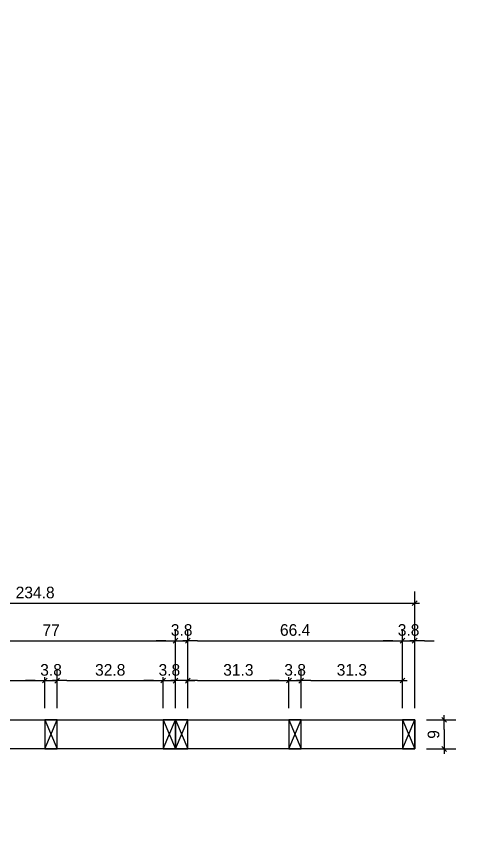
# Model space of a CAD drawing. Header units: millimetres. Extents: x 19458 to 19801, y 4351 to 4752.
# Drawn here: x 19548.7 to 19550.143, y 4507.737 to 4510.311 of the extents above; entities that cross this region are included whole.
import ezdxf

# ---------------------------------------------------------------- set-up
doc = ezdxf.new("R2010")
doc.units = ezdxf.units.MM
for name, color, linetype in [('0 @ 0.2', 7, 'Continuous'), ('cotas', 1, 'Continuous'), ('cotas @ 300', 1, 'Continuous'), ('cotas @ 400', 1, 'Continuous'), ('cotas @ 500', 1, 'Continuous'), ('PANELES PARED', 2, 'Continuous')]:
    doc.layers.add(name, color=color, linetype=linetype)
doc.styles.add('century gothic', font='GOTHIC.TTF')
doc.styles.add('COTAS SMC', font='GOTHIC.TTF')
doc.dimstyles.new('ANOTATIVE 100 SMCONSTRUCCIONES', dxfattribs={"dimscale": 0, "dimtxt": 0.18, "dimasz": 0.15, "dimexe": 0.18, "dimexo": 0.09, "dimgap": 0.1, "dimtad": 1, "dimzin": 0, "dimdsep": 46, "dimtxsty": 'century gothic', "dimblk1": 'FLECHA1', "dimblk2": 'FLECHA1', "dimsah": 1, "dimcen": 0.18, "dimdle": 0.075, "dimclrd": 1, "dimclre": 1, "dimclrt": 2, "dimaunit": 1, "dimadec": 0, "dimazin": 0, "dimtfac": 0.75, "dimtix": 1, "dimtmove": 2, "dimatfit": 3, "dimfxl": 0.09, "dimtvp": 1.5, "dimtfill": 1, "dimtolj": 1, "dimtzin": 0, "dimarcsym": 0})
doc.dimstyles.new('ANOTATIVE CM SMCONSTRUCCIONES', dxfattribs={"dimscale": 0, "dimtxt": 0.18, "dimasz": 0.15, "dimexe": 0.18, "dimexo": 0.18, "dimgap": 0.07, "dimtad": 1, "dimdec": 1, "dimlfac": 100, "dimdsep": 46, "dimtxsty": 'century gothic', "dimblk1": 'FLECHA1', "dimblk2": 'FLECHA1', "dimsah": 1, "dimcen": 0.18, "dimdle": 0.075, "dimclrd": 1, "dimclre": 1, "dimclrt": 2, "dimaunit": 1, "dimadec": 0, "dimazin": 2, "dimtfac": 0.75, "dimtdec": 1, "dimtix": 1, "dimtmove": 2, "dimatfit": 3, "dimfxl": 0.09, "dimtvp": 1.5, "dimtfill": 1, "dimtolj": 1, "dimtzin": 0, "dimarcsym": 0})
doc.dimstyles.new('PIES SMCONSTRUCCIONES', dxfattribs={"dimscale": 0, "dimtxt": 0.18, "dimasz": 0.2, "dimexe": 0.18, "dimexo": 0, "dimgap": 0.1, "dimtad": 1, "dimdec": 0, "dimlfac": 39.370079, "dimzin": 0, "dimdsep": 46, "dimlunit": 4, "dimtxsty": 'COTAS SMC', "dimblk1": 'FLECHA1', "dimblk2": 'FLECHA1', "dimsah": 1, "dimcen": 0.2, "dimdle": 0.075, "dimclrd": 1, "dimclre": 1, "dimclrt": 2, "dimaunit": 1, "dimadec": 0, "dimazin": 0, "dimtfac": 0.75, "dimtdec": 0, "dimtix": 1, "dimtmove": 2, "dimatfit": 3, "dimfxl": 0.09, "dimtvp": 1.5, "dimtfill": 1, "dimtolj": 1, "dimtzin": 0, "dimarcsym": 0})

# ---------------------------------------------------------------- blocks, each defined once
blk = doc.blocks.new('FLECHA1')
at = {"color": 4}
blk.add_line((-0.246176, -0.248081), (0.248081, 0.25), dxfattribs=at)
at = {"color": 1}
blk.add_line((-1, 0), (0.496162, 0), dxfattribs=at)
blk = doc.blocks.new('*D1568')
at = {"layer": 'cotas', "color": 1, "lineweight": -2, "transparency": 16777216}
for p, q in [((19614.326, 4625.8448), (19614.326, 4700.8448)), ((19570.9836, 4550.8448), (19524.326, 4550.8448)), ((19614.326, 4548.4298), (19614.326, 4550.8448)), ((19570.5339, 4548.4298), (19524.326, 4548.4298)), ((19614.326, 4473.4298), (19614.326, 4398.4298))]:
    blk.add_line(p, q, dxfattribs=at)
at = {"layer": 'Defpoints', "color": 0, "transparency": 16777216}
for p in [(19614.326, 4550.8448), (19615.9836, 4550.8448), (19615.5339, 4548.4298)]:
    blk.add_point(p, dxfattribs=at)
at = {"layer": 'cotas', "color": 1, "lineweight": -2, "transparency": 16777216, "xscale": 75, "yscale": 75, "zscale": 75}
for p, rotation in [((19614.326, 4550.8448), 270), ((19614.326, 4548.4298), 90)]:
    blk.add_blockref('FLECHA1', p, dxfattribs=dict(at, rotation=rotation))
at = {"layer": 'cotas', "color": 2, "transparency": 16777216, "insert": (19517.3376, 4549.6373), "char_height": 90, "attachment_point": 5, "rotation": 90, "style": 'century gothic', "bg_fill": 3, "box_fill_scale": 1.1, "bg_fill_color": 256, "bg_fill_true_color": 13158600, "bg_fill_transparency": 0}
blk.add_mtext('\\A1;2.42', dxfattribs=at)
blk = doc.blocks.new('*D1614')
at = {"layer": 'cotas', "color": 1, "lineweight": -2, "transparency": 16777216}
for p, q in [((19614.326, 4595.8448), (19614.326, 4640.8448)), ((19588.9836, 4550.8448), (19560.326, 4550.8448)), ((19614.326, 4548.4298), (19614.326, 4550.8448)), ((19588.5339, 4548.4298), (19560.326, 4548.4298)), ((19614.326, 4503.4298), (19614.326, 4458.4298))]:
    blk.add_line(p, q, dxfattribs=at)
at = {"layer": 'Defpoints', "color": 0, "transparency": 16777216}
for p in [(19614.326, 4550.8448), (19615.9836, 4550.8448), (19615.5339, 4548.4298)]:
    blk.add_point(p, dxfattribs=at)
at = {"layer": 'cotas', "color": 1, "lineweight": -2, "transparency": 16777216, "xscale": 45, "yscale": 45, "zscale": 45}
for p, rotation in [((19614.326, 4550.8448), 270), ((19614.326, 4548.4298), 90)]:
    blk.add_blockref('FLECHA1', p, dxfattribs=dict(at, rotation=rotation))
at = {"layer": 'cotas', "color": 2, "transparency": 16777216, "insert": (19556.133, 4549.6373), "char_height": 54, "attachment_point": 5, "rotation": 90, "style": 'century gothic', "bg_fill": 3, "box_fill_scale": 1.1, "bg_fill_color": 256, "bg_fill_true_color": 13158600, "bg_fill_transparency": 0}
blk.add_mtext('\\A1;2.42', dxfattribs=at)
blk = doc.blocks.new('*D1620')
at = {"layer": 'cotas', "color": 1, "lineweight": -2, "transparency": 16777216}
for p, q in [((19614.326, 4610.8448), (19614.326, 4670.8448)), ((19579.9836, 4550.8448), (19542.326, 4550.8448)), ((19614.326, 4548.4298), (19614.326, 4550.8448)), ((19579.5339, 4548.4298), (19542.326, 4548.4298)), ((19614.326, 4488.4298), (19614.326, 4428.4298))]:
    blk.add_line(p, q, dxfattribs=at)
at = {"layer": 'Defpoints', "color": 0, "transparency": 16777216}
for p in [(19614.326, 4550.8448), (19615.9836, 4550.8448), (19615.5339, 4548.4298)]:
    blk.add_point(p, dxfattribs=at)
at = {"layer": 'cotas', "color": 1, "lineweight": -2, "transparency": 16777216, "xscale": 60, "yscale": 60, "zscale": 60}
for p, rotation in [((19614.326, 4550.8448), 270), ((19614.326, 4548.4298), 90)]:
    blk.add_blockref('FLECHA1', p, dxfattribs=dict(at, rotation=rotation))
at = {"layer": 'cotas', "color": 2, "transparency": 16777216, "insert": (19536.7353, 4549.6373), "char_height": 72, "attachment_point": 5, "rotation": 90, "style": 'century gothic', "bg_fill": 3, "box_fill_scale": 1.1, "bg_fill_color": 256, "bg_fill_true_color": 13158600, "bg_fill_transparency": 0}
blk.add_mtext('\\A1;2.42', dxfattribs=at)
blk = doc.blocks.new('*D1623')
at = {"layer": 'cotas', "color": 1, "lineweight": -2, "transparency": 16777216}
for p, q in [((19620.0128, 4651.7533), (19620.0128, 4751.7533)), ((19620.4168, 4551.7533), (19530.0128, 4551.7533)), ((19620.0128, 4550.5333), (19620.0128, 4551.7533)), ((19620.4168, 4550.5333), (19530.0128, 4550.5333)), ((19620.0128, 4450.5333), (19620.0128, 4350.5333))]:
    blk.add_line(p, q, dxfattribs=at)
at = {"layer": 'Defpoints', "color": 0, "transparency": 16777216}
for p in [(19620.0128, 4551.7533), (19620.4168, 4551.7533), (19620.4168, 4550.5333)]:
    blk.add_point(p, dxfattribs=at)
at = {"layer": 'cotas', "color": 1, "lineweight": -2, "transparency": 16777216, "xscale": 100, "yscale": 100, "zscale": 100}
for p, rotation in [((19620.0128, 4551.7533), 270), ((19620.0128, 4550.5333), 90)]:
    blk.add_blockref('FLECHA1', p, dxfattribs=dict(at, rotation=rotation))
at = {"layer": 'cotas', "color": 2, "transparency": 16777216, "insert": (19523.8809, 4551.1433), "char_height": 90, "attachment_point": 5, "rotation": 90, "style": 'COTAS SMC', "bg_fill": 3, "box_fill_scale": 1.1, "bg_fill_color": 256, "bg_fill_true_color": 13158600, "bg_fill_transparency": 0}
blk.add_mtext("\\A1;4'", dxfattribs=at)
blk = doc.blocks.new('*D1673')
at = {"layer": 'cotas', "color": 1, "lineweight": -2, "transparency": 16777216}
for p, q in [((19620.0128, 4631.7533), (19620.0128, 4711.7533)), ((19620.4168, 4551.7533), (19548.0128, 4551.7533)), ((19620.0128, 4550.5333), (19620.0128, 4551.7533)), ((19620.4168, 4550.5333), (19548.0128, 4550.5333)), ((19620.0128, 4470.5333), (19620.0128, 4390.5333))]:
    blk.add_line(p, q, dxfattribs=at)
at = {"layer": 'Defpoints', "color": 0, "transparency": 16777216}
for p in [(19620.0128, 4551.7533), (19620.4168, 4551.7533), (19620.4168, 4550.5333)]:
    blk.add_point(p, dxfattribs=at)
at = {"layer": 'cotas', "color": 1, "lineweight": -2, "transparency": 16777216, "xscale": 80, "yscale": 80, "zscale": 80}
for p, rotation in [((19620.0128, 4551.7533), 270), ((19620.0128, 4550.5333), 90)]:
    blk.add_blockref('FLECHA1', p, dxfattribs=dict(at, rotation=rotation))
at = {"layer": 'cotas', "color": 2, "transparency": 16777216, "insert": (19543.1073, 4551.1433), "char_height": 72, "attachment_point": 5, "rotation": 90, "style": 'COTAS SMC', "bg_fill": 3, "box_fill_scale": 1.1, "bg_fill_color": 256, "bg_fill_true_color": 13158600, "bg_fill_transparency": 0}
blk.add_mtext("\\A1;4'", dxfattribs=at)
blk = doc.blocks.new('*D513')
at = {"color": 1, "lineweight": -2, "transparency": 16777216}
for p, q in [((19549.967, 4508.1344), (19550.0582, 4508.1344)), ((19550.0222, 4508.1044), (19550.0222, 4508.0744)), ((19549.967, 4508.0444), (19550.0582, 4508.0444))]:
    blk.add_line(p, q, dxfattribs=at)
at = {"layer": 'Defpoints', "color": 0, "transparency": 16777216}
for p in [(19549.931, 4508.1344), (19549.931, 4508.0444), (19550.0222, 4508.0444)]:
    blk.add_point(p, dxfattribs=at)
at = {"color": 1, "lineweight": -2, "transparency": 16777216, "xscale": 0.03, "yscale": 0.03, "zscale": 0.03}
for p, rotation in [((19550.0222, 4508.1344), 90), ((19550.0222, 4508.0444), 270)]:
    blk.add_blockref('FLECHA1', p, dxfattribs=dict(at, rotation=rotation))
at = {"color": 2, "transparency": 16777216, "insert": (19549.9893, 4508.0894), "char_height": 0.036, "attachment_point": 5, "rotation": 90, "style": 'century gothic', "bg_fill": 3, "box_fill_scale": 1.1, "bg_fill_color": 256, "bg_fill_true_color": 13158600, "bg_fill_transparency": 0}
blk.add_mtext('\\A1;9', dxfattribs=at)
blk = doc.blocks.new('PZ1')
at = {"layer": 'PANELES PARED'}
for p, q in [((19503.9863, 4507.8495), (19504.0243, 4507.7595)), ((19503.9863, 4507.7595), (19504.0243, 4507.8495))]:
    blk.add_line(p, q, dxfattribs=at)
blk.add_lwpolyline([(19503.9863, 4507.7595), (19504.0243, 4507.7595), (19504.0243, 4507.8495), (19503.9863, 4507.8495)], close=True, dxfattribs=at)
blk = doc.blocks.new('*D520')
at = {"color": 1, "lineweight": -2, "transparency": 16777216}
for p, q in [((19548.459, 4508.1704), (19548.459, 4508.2921)), ((19548.787, 4508.1704), (19548.787, 4508.2921)), ((19548.489, 4508.2561), (19548.757, 4508.2561))]:
    blk.add_line(p, q, dxfattribs=at)
at = {"layer": 'Defpoints', "color": 0, "transparency": 16777216}
for p in [(19548.787, 4508.2561), (19548.459, 4508.1344), (19548.787, 4508.1344)]:
    blk.add_point(p, dxfattribs=at)
at = {"color": 1, "lineweight": -2, "transparency": 16777216, "xscale": 0.03, "yscale": 0.03, "zscale": 0.03, "rotation": 180}
blk.add_blockref('FLECHA1', (19548.459, 4508.2561), dxfattribs=at)
at = {"color": 1, "lineweight": -2, "transparency": 16777216, "xscale": 0.03, "yscale": 0.03, "zscale": 0.03}
blk.add_blockref('FLECHA1', (19548.787, 4508.2561), dxfattribs=at)
at = {"color": 2, "transparency": 16777216, "insert": (19548.623, 4508.289), "char_height": 0.036, "attachment_point": 5, "style": 'century gothic', "bg_fill": 3, "box_fill_scale": 1.1, "bg_fill_color": 256, "bg_fill_true_color": 13158600, "bg_fill_transparency": 0}
blk.add_mtext('\\A1;32.8', dxfattribs=at)
blk = doc.blocks.new('*D521')
at = {"color": 1, "lineweight": -2, "transparency": 16777216}
for p, q in [((19548.787, 4508.1704), (19548.787, 4508.2921)), ((19548.825, 4508.1704), (19548.825, 4508.2921)), ((19548.757, 4508.2561), (19548.727, 4508.2561)), ((19548.787, 4508.2561), (19548.825, 4508.2561)), ((19548.855, 4508.2561), (19548.885, 4508.2561))]:
    blk.add_line(p, q, dxfattribs=at)
at = {"layer": 'Defpoints', "color": 0, "transparency": 16777216}
for p in [(19548.787, 4508.1344), (19548.825, 4508.1344)]:
    blk.add_point(p, dxfattribs=at)
at = {"color": 1, "lineweight": -2, "transparency": 16777216, "xscale": 0.03, "yscale": 0.03, "zscale": 0.03}
blk.add_blockref('FLECHA1', (19548.787, 4508.2561), dxfattribs=at)
at = {"color": 1, "lineweight": -2, "transparency": 16777216, "xscale": 0.03, "yscale": 0.03, "zscale": 0.03, "rotation": 180}
blk.add_blockref('FLECHA1', (19548.825, 4508.2561), dxfattribs=at)
at = {"color": 2, "transparency": 16777216, "insert": (19548.806, 4508.289), "char_height": 0.036, "attachment_point": 5, "style": 'century gothic', "bg_fill": 3, "box_fill_scale": 1.1, "bg_fill_color": 256, "bg_fill_true_color": 13158600, "bg_fill_transparency": 0}
blk.add_mtext('\\A1;3.8', dxfattribs=at)
at = {"layer": 'Defpoints', "color": 0, "transparency": 16777216}
blk.add_point((19548.825, 4508.2561), dxfattribs=at)
blk = doc.blocks.new('*D522')
at = {"color": 1, "lineweight": -2, "transparency": 16777216}
for p, q in [((19548.825, 4508.1704), (19548.825, 4508.2921)), ((19549.153, 4508.1704), (19549.153, 4508.2921)), ((19548.855, 4508.2561), (19549.123, 4508.2561))]:
    blk.add_line(p, q, dxfattribs=at)
at = {"layer": 'Defpoints', "color": 0, "transparency": 16777216}
for p in [(19549.153, 4508.2561), (19548.825, 4508.1344), (19549.153, 4508.1344)]:
    blk.add_point(p, dxfattribs=at)
at = {"color": 1, "lineweight": -2, "transparency": 16777216, "xscale": 0.03, "yscale": 0.03, "zscale": 0.03, "rotation": 180}
blk.add_blockref('FLECHA1', (19548.825, 4508.2561), dxfattribs=at)
at = {"color": 1, "lineweight": -2, "transparency": 16777216, "xscale": 0.03, "yscale": 0.03, "zscale": 0.03}
blk.add_blockref('FLECHA1', (19549.153, 4508.2561), dxfattribs=at)
at = {"color": 2, "transparency": 16777216, "insert": (19548.989, 4508.289), "char_height": 0.036, "attachment_point": 5, "style": 'century gothic', "bg_fill": 3, "box_fill_scale": 1.1, "bg_fill_color": 256, "bg_fill_true_color": 13158600, "bg_fill_transparency": 0}
blk.add_mtext('\\A1;32.8', dxfattribs=at)
blk = doc.blocks.new('*D523')
at = {"color": 1, "lineweight": -2, "transparency": 16777216}
for p, q in [((19549.153, 4508.1704), (19549.153, 4508.2921)), ((19549.191, 4508.1704), (19549.191, 4508.2921)), ((19549.123, 4508.2561), (19549.093, 4508.2561)), ((19549.153, 4508.2561), (19549.191, 4508.2561)), ((19549.221, 4508.2561), (19549.251, 4508.2561))]:
    blk.add_line(p, q, dxfattribs=at)
at = {"layer": 'Defpoints', "color": 0, "transparency": 16777216}
for p in [(19549.153, 4508.1344), (19549.191, 4508.1344)]:
    blk.add_point(p, dxfattribs=at)
at = {"color": 1, "lineweight": -2, "transparency": 16777216, "xscale": 0.03, "yscale": 0.03, "zscale": 0.03}
blk.add_blockref('FLECHA1', (19549.153, 4508.2561), dxfattribs=at)
at = {"color": 1, "lineweight": -2, "transparency": 16777216, "xscale": 0.03, "yscale": 0.03, "zscale": 0.03, "rotation": 180}
blk.add_blockref('FLECHA1', (19549.191, 4508.2561), dxfattribs=at)
at = {"color": 2, "transparency": 16777216, "insert": (19549.172, 4508.289), "char_height": 0.036, "attachment_point": 5, "style": 'century gothic', "bg_fill": 3, "box_fill_scale": 1.1, "bg_fill_color": 256, "bg_fill_true_color": 13158600, "bg_fill_transparency": 0}
blk.add_mtext('\\A1;3.8', dxfattribs=at)
at = {"layer": 'Defpoints', "color": 0, "transparency": 16777216}
blk.add_point((19549.191, 4508.2561), dxfattribs=at)
blk = doc.blocks.new('*D524')
at = {"color": 1, "lineweight": -2, "transparency": 16777216}
for p, q in [((19549.191, 4508.1704), (19549.191, 4508.4156)), ((19549.229, 4508.1704), (19549.229, 4508.4156)), ((19549.161, 4508.3796), (19549.131, 4508.3796)), ((19549.191, 4508.3796), (19549.229, 4508.3796)), ((19549.259, 4508.3796), (19549.289, 4508.3796))]:
    blk.add_line(p, q, dxfattribs=at)
at = {"layer": 'Defpoints', "color": 0, "transparency": 16777216}
for p in [(19549.191, 4508.1344), (19549.229, 4508.1344)]:
    blk.add_point(p, dxfattribs=at)
at = {"color": 1, "lineweight": -2, "transparency": 16777216, "xscale": 0.03, "yscale": 0.03, "zscale": 0.03}
blk.add_blockref('FLECHA1', (19549.191, 4508.3796), dxfattribs=at)
at = {"color": 1, "lineweight": -2, "transparency": 16777216, "xscale": 0.03, "yscale": 0.03, "zscale": 0.03, "rotation": 180}
blk.add_blockref('FLECHA1', (19549.229, 4508.3796), dxfattribs=at)
at = {"color": 2, "transparency": 16777216, "insert": (19549.21, 4508.4125), "char_height": 0.036, "attachment_point": 5, "style": 'century gothic', "bg_fill": 3, "box_fill_scale": 1.1, "bg_fill_color": 256, "bg_fill_true_color": 13158600, "bg_fill_transparency": 0}
blk.add_mtext('\\A1;3.8', dxfattribs=at)
at = {"layer": 'Defpoints', "color": 0, "transparency": 16777216}
blk.add_point((19549.229, 4508.3796), dxfattribs=at)
blk = doc.blocks.new('*D525')
at = {"color": 1, "lineweight": -2, "transparency": 16777216}
for p, q in [((19549.229, 4508.1704), (19549.229, 4508.2921)), ((19549.542, 4508.1704), (19549.542, 4508.2921)), ((19549.259, 4508.2561), (19549.512, 4508.2561))]:
    blk.add_line(p, q, dxfattribs=at)
at = {"layer": 'Defpoints', "color": 0, "transparency": 16777216}
for p in [(19549.542, 4508.2561), (19549.229, 4508.1344), (19549.542, 4508.1344)]:
    blk.add_point(p, dxfattribs=at)
at = {"color": 1, "lineweight": -2, "transparency": 16777216, "xscale": 0.03, "yscale": 0.03, "zscale": 0.03, "rotation": 180}
blk.add_blockref('FLECHA1', (19549.229, 4508.2561), dxfattribs=at)
at = {"color": 1, "lineweight": -2, "transparency": 16777216, "xscale": 0.03, "yscale": 0.03, "zscale": 0.03}
blk.add_blockref('FLECHA1', (19549.542, 4508.2561), dxfattribs=at)
at = {"color": 2, "transparency": 16777216, "insert": (19549.3855, 4508.289), "char_height": 0.036, "attachment_point": 5, "style": 'century gothic', "bg_fill": 3, "box_fill_scale": 1.1, "bg_fill_color": 256, "bg_fill_true_color": 13158600, "bg_fill_transparency": 0}
blk.add_mtext('\\A1;31.3', dxfattribs=at)
blk = doc.blocks.new('*D526')
at = {"color": 1, "lineweight": -2, "transparency": 16777216}
for p, q in [((19549.542, 4508.1704), (19549.542, 4508.2921)), ((19549.58, 4508.1704), (19549.58, 4508.2921)), ((19549.512, 4508.2561), (19549.482, 4508.2561)), ((19549.542, 4508.2561), (19549.58, 4508.2561)), ((19549.61, 4508.2561), (19549.64, 4508.2561))]:
    blk.add_line(p, q, dxfattribs=at)
at = {"layer": 'Defpoints', "color": 0, "transparency": 16777216}
for p in [(19549.542, 4508.1344), (19549.58, 4508.1344)]:
    blk.add_point(p, dxfattribs=at)
at = {"color": 1, "lineweight": -2, "transparency": 16777216, "xscale": 0.03, "yscale": 0.03, "zscale": 0.03}
blk.add_blockref('FLECHA1', (19549.542, 4508.2561), dxfattribs=at)
at = {"color": 1, "lineweight": -2, "transparency": 16777216, "xscale": 0.03, "yscale": 0.03, "zscale": 0.03, "rotation": 180}
blk.add_blockref('FLECHA1', (19549.58, 4508.2561), dxfattribs=at)
at = {"color": 2, "transparency": 16777216, "insert": (19549.561, 4508.289), "char_height": 0.036, "attachment_point": 5, "style": 'century gothic', "bg_fill": 3, "box_fill_scale": 1.1, "bg_fill_color": 256, "bg_fill_true_color": 13158600, "bg_fill_transparency": 0}
blk.add_mtext('\\A1;3.8', dxfattribs=at)
at = {"layer": 'Defpoints', "color": 0, "transparency": 16777216}
blk.add_point((19549.58, 4508.2561), dxfattribs=at)
blk = doc.blocks.new('*D527')
at = {"color": 1, "lineweight": -2, "transparency": 16777216}
for p, q in [((19549.58, 4508.1704), (19549.58, 4508.2921)), ((19549.893, 4508.1704), (19549.893, 4508.2921)), ((19549.61, 4508.2561), (19549.863, 4508.2561))]:
    blk.add_line(p, q, dxfattribs=at)
at = {"layer": 'Defpoints', "color": 0, "transparency": 16777216}
for p in [(19549.893, 4508.2561), (19549.58, 4508.1344), (19549.893, 4508.1344)]:
    blk.add_point(p, dxfattribs=at)
at = {"color": 1, "lineweight": -2, "transparency": 16777216, "xscale": 0.03, "yscale": 0.03, "zscale": 0.03, "rotation": 180}
blk.add_blockref('FLECHA1', (19549.58, 4508.2561), dxfattribs=at)
at = {"color": 1, "lineweight": -2, "transparency": 16777216, "xscale": 0.03, "yscale": 0.03, "zscale": 0.03}
blk.add_blockref('FLECHA1', (19549.893, 4508.2561), dxfattribs=at)
at = {"color": 2, "transparency": 16777216, "insert": (19549.7365, 4508.289), "char_height": 0.036, "attachment_point": 5, "style": 'century gothic', "bg_fill": 3, "box_fill_scale": 1.1, "bg_fill_color": 256, "bg_fill_true_color": 13158600, "bg_fill_transparency": 0}
blk.add_mtext('\\A1;31.3', dxfattribs=at)
blk = doc.blocks.new('*D528')
at = {"color": 1, "lineweight": -2, "transparency": 16777216}
for p, q in [((19549.893, 4508.1704), (19549.893, 4508.4156)), ((19549.931, 4508.1704), (19549.931, 4508.4156)), ((19549.863, 4508.3796), (19549.833, 4508.3796)), ((19549.893, 4508.3796), (19549.931, 4508.3796)), ((19549.961, 4508.3796), (19549.991, 4508.3796))]:
    blk.add_line(p, q, dxfattribs=at)
at = {"layer": 'Defpoints', "color": 0, "transparency": 16777216}
for p in [(19549.893, 4508.1344), (19549.931, 4508.1344)]:
    blk.add_point(p, dxfattribs=at)
at = {"color": 1, "lineweight": -2, "transparency": 16777216, "xscale": 0.03, "yscale": 0.03, "zscale": 0.03}
blk.add_blockref('FLECHA1', (19549.893, 4508.3796), dxfattribs=at)
at = {"color": 1, "lineweight": -2, "transparency": 16777216, "xscale": 0.03, "yscale": 0.03, "zscale": 0.03, "rotation": 180}
blk.add_blockref('FLECHA1', (19549.931, 4508.3796), dxfattribs=at)
at = {"color": 2, "transparency": 16777216, "insert": (19549.912, 4508.4125), "char_height": 0.036, "attachment_point": 5, "style": 'century gothic', "bg_fill": 3, "box_fill_scale": 1.1, "bg_fill_color": 256, "bg_fill_true_color": 13158600, "bg_fill_transparency": 0}
blk.add_mtext('\\A1;3.8', dxfattribs=at)
at = {"layer": 'Defpoints', "color": 0, "transparency": 16777216}
blk.add_point((19549.931, 4508.3796), dxfattribs=at)
blk = doc.blocks.new('*D530')
at = {"color": 1, "lineweight": -2, "transparency": 16777216}
for p, q in [((19548.421, 4508.1704), (19548.421, 4508.4156)), ((19549.191, 4508.1704), (19549.191, 4508.4156)), ((19548.451, 4508.3796), (19549.161, 4508.3796))]:
    blk.add_line(p, q, dxfattribs=at)
at = {"layer": 'Defpoints', "color": 0, "transparency": 16777216}
for p in [(19549.191, 4508.3796), (19548.421, 4508.1344), (19549.191, 4508.1344)]:
    blk.add_point(p, dxfattribs=at)
at = {"color": 1, "lineweight": -2, "transparency": 16777216, "xscale": 0.03, "yscale": 0.03, "zscale": 0.03, "rotation": 180}
blk.add_blockref('FLECHA1', (19548.421, 4508.3796), dxfattribs=at)
at = {"color": 1, "lineweight": -2, "transparency": 16777216, "xscale": 0.03, "yscale": 0.03, "zscale": 0.03}
blk.add_blockref('FLECHA1', (19549.191, 4508.3796), dxfattribs=at)
at = {"color": 2, "transparency": 16777216, "insert": (19548.806, 4508.412), "char_height": 0.036, "attachment_point": 5, "style": 'century gothic', "bg_fill": 3, "box_fill_scale": 1.1, "bg_fill_color": 256, "bg_fill_true_color": 13158600, "bg_fill_transparency": 0}
blk.add_mtext('\\A1;77', dxfattribs=at)
blk = doc.blocks.new('*D531')
at = {"color": 1, "lineweight": -2, "transparency": 16777216}
for p, q in [((19549.229, 4508.1704), (19549.229, 4508.4156)), ((19549.893, 4508.1704), (19549.893, 4508.4156)), ((19549.259, 4508.3796), (19549.863, 4508.3796))]:
    blk.add_line(p, q, dxfattribs=at)
at = {"layer": 'Defpoints', "color": 0, "transparency": 16777216}
for p in [(19549.893, 4508.3796), (19549.229, 4508.1344), (19549.893, 4508.1344)]:
    blk.add_point(p, dxfattribs=at)
at = {"color": 1, "lineweight": -2, "transparency": 16777216, "xscale": 0.03, "yscale": 0.03, "zscale": 0.03, "rotation": 180}
blk.add_blockref('FLECHA1', (19549.229, 4508.3796), dxfattribs=at)
at = {"color": 1, "lineweight": -2, "transparency": 16777216, "xscale": 0.03, "yscale": 0.03, "zscale": 0.03}
blk.add_blockref('FLECHA1', (19549.893, 4508.3796), dxfattribs=at)
at = {"color": 2, "transparency": 16777216, "insert": (19549.561, 4508.4125), "char_height": 0.036, "attachment_point": 5, "style": 'century gothic', "bg_fill": 3, "box_fill_scale": 1.1, "bg_fill_color": 256, "bg_fill_true_color": 13158600, "bg_fill_transparency": 0}
blk.add_mtext('\\A1;66.4', dxfattribs=at)
blk = doc.blocks.new('*D532')
at = {"color": 1, "lineweight": -2, "transparency": 16777216}
for p, q in [((19547.5826, 4508.1704), (19547.5826, 4508.5316)), ((19549.931, 4508.1704), (19549.931, 4508.5316)), ((19547.6126, 4508.4956), (19549.901, 4508.4956))]:
    blk.add_line(p, q, dxfattribs=at)
at = {"layer": 'Defpoints', "color": 0, "transparency": 16777216}
for p in [(19549.931, 4508.4956), (19547.5826, 4508.1344), (19549.931, 4508.1344)]:
    blk.add_point(p, dxfattribs=at)
at = {"color": 1, "lineweight": -2, "transparency": 16777216, "xscale": 0.03, "yscale": 0.03, "zscale": 0.03, "rotation": 180}
blk.add_blockref('FLECHA1', (19547.5826, 4508.4956), dxfattribs=at)
at = {"color": 1, "lineweight": -2, "transparency": 16777216, "xscale": 0.03, "yscale": 0.03, "zscale": 0.03}
blk.add_blockref('FLECHA1', (19549.931, 4508.4956), dxfattribs=at)
at = {"color": 2, "transparency": 16777216, "insert": (19548.7568, 4508.5285), "char_height": 0.036, "attachment_point": 5, "style": 'century gothic', "bg_fill": 3, "box_fill_scale": 1.1, "bg_fill_color": 256, "bg_fill_true_color": 13158600, "bg_fill_transparency": 0}
blk.add_mtext('\\A1;234.8', dxfattribs=at)
blk = doc.blocks.new('*U1729')
at = {"layer": 'cotas @ 500'}
dim = blk.add_linear_dim(base=(19614.3260382735, 4550.8448237801), p1=(19615.5338597089, 4548.4298237801), p2=(19615.9836080801, 4550.8448237801), angle=90, dimstyle='ANOTATIVE 100 SMCONSTRUCCIONES', override={"dimscale": 500, "dimtix": 1, "dimtofl": 1, "dimtmove": 1, "dimatfit": 1}, dxfattribs=at)
dim.commit()
dim.dimension.update_dxf_attribs({"geometry": '*D1568', "text_midpoint": (19517.3375950376, 4549.6373237801)})
at = {"layer": 'cotas @ 300'}
dim = blk.add_linear_dim(base=(19614.3260382735, 4550.8448237801), p1=(19615.5338597089, 4548.4298237801), p2=(19615.9836080801, 4550.8448237801), angle=90, dimstyle='ANOTATIVE 100 SMCONSTRUCCIONES', override={"dimscale": 300, "dimtix": 1, "dimtofl": 1, "dimtmove": 1, "dimatfit": 1}, dxfattribs=at)
dim.commit()
dim.dimension.update_dxf_attribs({"geometry": '*D1614', "text_midpoint": (19556.132972332, 4549.6373237801)})
at = {"layer": 'cotas @ 400'}
dim = blk.add_linear_dim(base=(19614.3260382735, 4550.8448237801), p1=(19615.5338597089, 4548.4298237801), p2=(19615.9836080801, 4550.8448237801), angle=90, dimstyle='ANOTATIVE 100 SMCONSTRUCCIONES', override={"dimscale": 400, "dimtix": 1, "dimtofl": 1, "dimtmove": 1, "dimatfit": 1}, dxfattribs=at)
dim.commit()
dim.dimension.update_dxf_attribs({"geometry": '*D1620', "text_midpoint": (19536.7352836848, 4549.6373237801)})
blk = doc.blocks.new('*U1731')
at = {"layer": 'cotas @ 500'}
dim = blk.add_linear_dim(base=(19620.0128, 4551.7533), p1=(19620.4168, 4550.5333), p2=(19620.4168, 4551.7533), angle=90, dimstyle='PIES SMCONSTRUCCIONES', override={"dimscale": 500, "dimtix": 1, "dimtofl": 1, "dimtmove": 2, "dimatfit": 3}, dxfattribs=at)
dim.commit()
dim.dimension.update_dxf_attribs({"geometry": '*D1623', "text_midpoint": (19523.8809, 4551.1433)})
at = {"layer": 'cotas @ 400'}
dim = blk.add_linear_dim(base=(19620.0128, 4551.7533), p1=(19620.4168, 4550.5333), p2=(19620.4168, 4551.7533), angle=90, dimstyle='PIES SMCONSTRUCCIONES', override={"dimscale": 400, "dimtix": 1, "dimtofl": 1, "dimtmove": 2, "dimatfit": 3}, dxfattribs=at)
dim.commit()
dim.dimension.update_dxf_attribs({"geometry": '*D1673', "text_midpoint": (19543.1073, 4551.1433)})

msp = doc.modelspace()

# ---------------------------------------------------------------- block references
at = {"layer": 'cotas'}
msp.add_blockref('*U1729', (0, 0), dxfattribs=at)

# ---------------------------------------------------------------- next in the draw order: block references
msp.add_blockref('*U1731', (0, 0), dxfattribs=at)

# ---------------------------------------------------------------- next in the draw order: linework, layer by layer
at = {"layer": 'PANELES PARED'}
msp.add_lwpolyline([(19547.5826, 4508.1344), (19549.931, 4508.1344), (19549.931, 4508.0444), (19547.5826, 4508.0444)], close=True, dxfattribs=at)

# ---------------------------------------------------------------- next in the draw order: block references
for p in [(44.8007, 0.2849), (45.1667, 0.2849), (45.2047, 0.2849), (45.5557, 0.2849)]:
    msp.add_blockref('PZ1', p)

# ---------------------------------------------------------------- next in the draw order: dimensions: what is measured, and where the dimension line sits
at = {"layer": '0 @ 0.2'}
dim = msp.add_linear_dim(base=(19548.787, 4508.2561), p1=(19548.459, 4508.1344), p2=(19548.787, 4508.1344), dimstyle='ANOTATIVE CM SMCONSTRUCCIONES', override={"dimscale": 0.2, "dimtix": 1, "dimtofl": 1, "dimtmove": 2, "dimatfit": 3}, dxfattribs=at)
dim.commit()
dim.dimension.update_dxf_attribs({"geometry": '*D520', "text_midpoint": (19548.623, 4508.289)})
dim = msp.add_linear_dim(base=(19550.0222, 4508.0444), p1=(19549.931, 4508.1344), p2=(19549.931, 4508.0444), angle=90, dimstyle='ANOTATIVE CM SMCONSTRUCCIONES', override={"dimscale": 0.2, "dimtix": 1, "dimtofl": 1, "dimtmove": 2, "dimatfit": 3}, dxfattribs=at)
dim.commit()
dim.dimension.update_dxf_attribs({"geometry": '*D513', "text_midpoint": (19549.9893, 4508.0894)})

# ---------------------------------------------------------------- next in the draw order: block references
msp.add_blockref('PZ1', (45.9067, 0.2849))

# ---------------------------------------------------------------- next in the draw order: dimensions: what is measured, and where the dimension line sits
dim = msp.add_linear_dim(base=(19548.825, 4508.2561), p1=(19548.787, 4508.1344), p2=(19548.825, 4508.1344), dimstyle='ANOTATIVE CM SMCONSTRUCCIONES', override={"dimscale": 0.2, "dimtix": 1, "dimtofl": 1, "dimtmove": 2, "dimatfit": 3}, dxfattribs=at)
dim.commit()
dim.dimension.update_dxf_attribs({"geometry": '*D521', "text_midpoint": (19548.806, 4508.289)})

# ---------------------------------------------------------------- next in the draw order: dimensions: what is measured, and where the dimension line sits
dim = msp.add_linear_dim(base=(19549.153, 4508.2561), p1=(19548.825, 4508.1344), p2=(19549.153, 4508.1344), dimstyle='ANOTATIVE CM SMCONSTRUCCIONES', override={"dimscale": 0.2, "dimtix": 1, "dimtofl": 1, "dimtmove": 2, "dimatfit": 3}, dxfattribs=at)
dim.commit()
dim.dimension.update_dxf_attribs({"geometry": '*D522', "text_midpoint": (19548.989, 4508.289)})

# ---------------------------------------------------------------- next in the draw order: dimensions: what is measured, and where the dimension line sits
dim = msp.add_linear_dim(base=(19549.191, 4508.2561), p1=(19549.153, 4508.1344), p2=(19549.191, 4508.1344), dimstyle='ANOTATIVE CM SMCONSTRUCCIONES', override={"dimscale": 0.2, "dimtix": 1, "dimtofl": 1, "dimtmove": 2, "dimatfit": 3}, dxfattribs=at)
dim.commit()
dim.dimension.update_dxf_attribs({"geometry": '*D523', "text_midpoint": (19549.172, 4508.289)})

# ---------------------------------------------------------------- next in the draw order: dimensions: what is measured, and where the dimension line sits
dim = msp.add_linear_dim(base=(19549.229, 4508.3796), p1=(19549.191, 4508.1344), p2=(19549.229, 4508.1344), dimstyle='ANOTATIVE CM SMCONSTRUCCIONES', override={"dimscale": 0.2, "dimtix": 1, "dimtofl": 1, "dimtmove": 2, "dimatfit": 3}, dxfattribs=at)
dim.commit()
dim.dimension.update_dxf_attribs({"geometry": '*D524', "text_midpoint": (19549.21, 4508.4125)})

# ---------------------------------------------------------------- next in the draw order: dimensions: what is measured, and where the dimension line sits
dim = msp.add_linear_dim(base=(19549.542, 4508.2561), p1=(19549.229, 4508.1344), p2=(19549.542, 4508.1344), dimstyle='ANOTATIVE CM SMCONSTRUCCIONES', override={"dimscale": 0.2, "dimtix": 1, "dimtofl": 1, "dimtmove": 2, "dimatfit": 3}, dxfattribs=at)
dim.commit()
dim.dimension.update_dxf_attribs({"geometry": '*D525', "text_midpoint": (19549.3855, 4508.289)})

# ---------------------------------------------------------------- next in the draw order: dimensions: what is measured, and where the dimension line sits
for base, p1, p2, picture, middle in [((19549.191, 4508.3796), (19548.421, 4508.1344), (19549.191, 4508.1344), '*D530', (19548.806, 4508.412)), ((19549.58, 4508.2561), (19549.542, 4508.1344), (19549.58, 4508.1344), '*D526', (19549.561, 4508.289))]:
    dim = msp.add_linear_dim(base=base, p1=p1, p2=p2, dimstyle='ANOTATIVE CM SMCONSTRUCCIONES', override={"dimscale": 0.2, "dimtix": 1, "dimtofl": 1, "dimtmove": 2, "dimatfit": 3}, dxfattribs=at)
    dim.commit()
    dim.dimension.update_dxf_attribs({"geometry": picture, "text_midpoint": middle})

# ---------------------------------------------------------------- next in the draw order: dimensions: what is measured, and where the dimension line sits
dim = msp.add_linear_dim(base=(19549.893, 4508.2561), p1=(19549.58, 4508.1344), p2=(19549.893, 4508.1344), dimstyle='ANOTATIVE CM SMCONSTRUCCIONES', override={"dimscale": 0.2, "dimtix": 1, "dimtofl": 1, "dimtmove": 2, "dimatfit": 3}, dxfattribs=at)
dim.commit()
dim.dimension.update_dxf_attribs({"geometry": '*D527', "text_midpoint": (19549.7365, 4508.289)})

# ---------------------------------------------------------------- next in the draw order: dimensions: what is measured, and where the dimension line sits
dim = msp.add_linear_dim(base=(19549.931, 4508.3796), p1=(19549.893, 4508.1344), p2=(19549.931, 4508.1344), dimstyle='ANOTATIVE CM SMCONSTRUCCIONES', override={"dimscale": 0.2, "dimtix": 1, "dimtofl": 1, "dimtmove": 2, "dimatfit": 3}, dxfattribs=at)
dim.commit()
dim.dimension.update_dxf_attribs({"geometry": '*D528', "text_midpoint": (19549.912, 4508.4125)})

# ---------------------------------------------------------------- next in the draw order: dimensions: what is measured, and where the dimension line sits
dim = msp.add_linear_dim(base=(19549.893, 4508.3796), p1=(19549.229, 4508.1344), p2=(19549.893, 4508.1344), dimstyle='ANOTATIVE CM SMCONSTRUCCIONES', override={"dimscale": 0.2, "dimtix": 1, "dimtofl": 1, "dimtmove": 2, "dimatfit": 3}, dxfattribs=at)
dim.commit()
dim.dimension.update_dxf_attribs({"geometry": '*D531', "text_midpoint": (19549.561, 4508.4125)})

# ---------------------------------------------------------------- next in the draw order: dimensions: what is measured, and where the dimension line sits
dim = msp.add_linear_dim(base=(19549.931, 4508.4956), p1=(19547.5826, 4508.1344), p2=(19549.931, 4508.1344), dimstyle='ANOTATIVE CM SMCONSTRUCCIONES', override={"dimscale": 0.2, "dimtix": 1, "dimtofl": 1, "dimtmove": 2, "dimatfit": 3}, dxfattribs=at)
dim.commit()
dim.dimension.update_dxf_attribs({"geometry": '*D532', "text_midpoint": (19548.7568, 4508.5285)})

doc.saveas('drawing.dxf')
